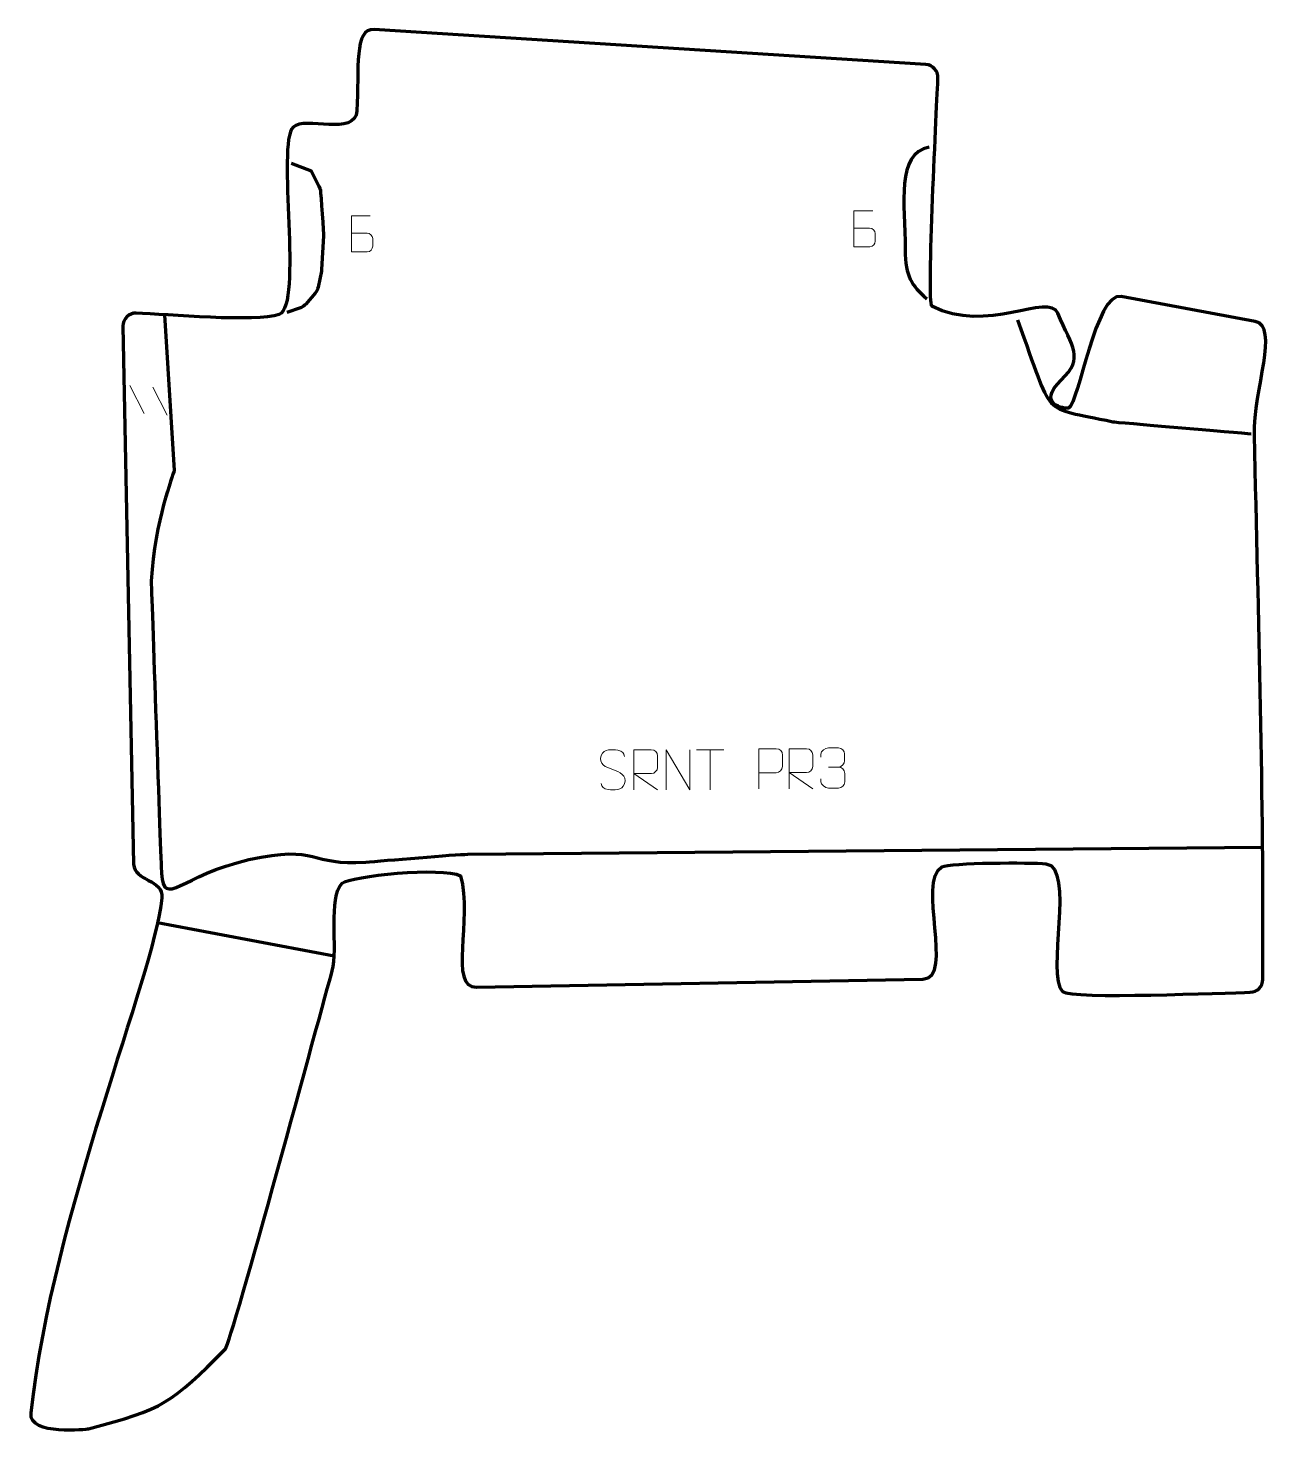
# Model space of a CAD drawing. Header units: millimetres. Extents: x 1609 to 2386, y -199 to 674.
import ezdxf

# ---------------------------------------------------------------- set-up
doc = ezdxf.new("R2010")
doc.units = ezdxf.units.MM
doc.header["$MEASUREMENT"] = 0
doc.layers.add('layer 1', color=7, linetype='Continuous')
doc.layers.add('layer 2', color=7, linetype='Continuous')

msp = doc.modelspace()

# ---------------------------------------------------------------- linework, layer by layer
at = {"layer": 'layer 1', "color": 22, "lineweight": 158}
msp.add_open_spline([(1823.4845, 673.566), (1823.4845, 673.566), (2165.8948, 651.7831), (2165.8948, 651.7831), (2165.8948, 651.7831), (2170.2206, 651.5078), (2173.5457, 647.8269), (2173.3811, 643.4955), (2173.3811, 643.4955), (2172.8827, 630.3774), (2166.2862, 503.6268), (2169.5821, 501.8739), (2169.5821, 501.8739), (2203.2399, 483.973), (2242.2785, 510.6687), (2247.774, 497.4144), (2247.774, 497.4144), (2256.6854, 475.9212), (2264.5535, 470.0364), (2249.8946, 455.9927), (2249.8946, 455.9927), (2234.04, 440.8037), (2252.4279, 437.8023), (2254.4397, 438.5797), (2254.4397, 438.5797), (2260.7533, 441.0192), (2271.237, 510.8147), (2287.0622, 507.8641), (2287.0622, 507.8641), (2287.0622, 507.8641), (2370.2851, 492.347), (2370.2851, 492.347), (2370.2851, 492.347), (2385.589, 489.4935), (2369.1744, 449.9333), (2369.7997, 421.8145), (2369.7997, 421.8145), (2372.378, 305.881), (2375.6571, 199.3983), (2375.0481, 83.9389), (2375.0481, 83.9389), (2375.0252, 79.5936), (2371.5243, 76.0535), (2367.1796, 75.9822), (2367.1796, 75.9822), (2352.8841, 75.7474), (2255.8415, 71.4526), (2250.7303, 76.4322), (2250.7303, 76.4322), (2240.0062, 86.88), (2258.8698, 153.4913), (2240.287, 155.6975), (2240.287, 155.6975), (2231.6058, 156.7282), (2180.3593, 156.4257), (2175.8735, 153.8725), (2175.8735, 153.8725), (2160.0934, 144.8907), (2183.9569, 84.5248), (2164.0248, 84.1607), (2164.0248, 84.1607), (2164.0248, 84.1607), (1886.9008, 79.1005), (1886.9008, 79.1005), (1886.9008, 79.1005), (1869.455, 78.7819), (1884.3776, 121.1738), (1877.0984, 148.2459), (1877.0984, 148.2459), (1865.914, 154.0045), (1808.365, 148.2128), (1803.6056, 143.609), (1803.6056, 143.609), (1794.7244, 135.0184), (1801.1916, 102.7912), (1797.4403, 89.3226), (1797.4403, 89.3226), (1790.8688, 65.7291), (1734.9803, -141.2867), (1731.0854, -145.2697), (1731.0854, -145.2697), (1697.7708, -179.3377), (1692.8317, -182.5703), (1646.0428, -195.0005), (1646.0428, -195.0005), (1645.951, -195.0249), (1608.6861, -199.3404), (1610.2585, -185.1785), (1610.2585, -185.1785), (1624.1002, -60.5143), (1686.2647, 84.4553), (1691.6575, 134.3617), (1691.6575, 134.3617), (1692.9379, 146.2103), (1674.3846, 144.8922), (1674.172, 155.552), (1674.172, 155.552), (1674.172, 155.552), (1667.5141, 489.3437), (1667.5141, 489.3437), (1667.5141, 489.3437), (1667.4222, 493.9482), (1671.2138, 497.6719), (1675.8157, 497.4974), (1675.8157, 497.4974), (1694.4945, 496.7891), (1750.2253, 491.5949), (1764.4633, 496.7537), (1764.4633, 496.7537), (1779.3053, 502.1314), (1762.8269, 602.904), (1773.072, 612.8527), (1773.072, 612.8527), (1780.5332, 620.0981), (1811.9318, 606.9489), (1812.7659, 623.0672), (1812.7659, 623.0672), (1814.117, 649.1775), (1810.6859, 674.3802), (1823.4845, 673.566)], degree=3, knots=[0, 0, 0, 0, 0.03225806, 0.03225806, 0.03225806, 0.03225806, 0.06451613, 0.06451613, 0.06451613, 0.06451613, 0.09677419, 0.09677419, 0.09677419, 0.09677419, 0.12903226, 0.12903226, 0.12903226, 0.12903226, 0.16129032, 0.16129032, 0.16129032, 0.16129032, 0.19354839, 0.19354839, 0.19354839, 0.19354839, 0.22580645, 0.22580645, 0.22580645, 0.22580645, 0.25806452, 0.25806452, 0.25806452, 0.25806452, 0.29032258, 0.29032258, 0.29032258, 0.29032258, 0.32258065, 0.32258065, 0.32258065, 0.32258065, 0.35483871, 0.35483871, 0.35483871, 0.35483871, 0.38709677, 0.38709677, 0.38709677, 0.38709677, 0.41935484, 0.41935484, 0.41935484, 0.41935484, 0.4516129, 0.4516129, 0.4516129, 0.4516129, 0.48387097, 0.48387097, 0.48387097, 0.48387097, 0.51612903, 0.51612903, 0.51612903, 0.51612903, 0.5483871, 0.5483871, 0.5483871, 0.5483871, 0.58064516, 0.58064516, 0.58064516, 0.58064516, 0.61290323, 0.61290323, 0.61290323, 0.61290323, 0.64516129, 0.64516129, 0.64516129, 0.64516129, 0.67741935, 0.67741935, 0.67741935, 0.67741935, 0.70967742, 0.70967742, 0.70967742, 0.70967742, 0.74193548, 0.74193548, 0.74193548, 0.74193548, 0.77419355, 0.77419355, 0.77419355, 0.77419355, 0.80645161, 0.80645161, 0.80645161, 0.80645161, 0.83870968, 0.83870968, 0.83870968, 0.83870968, 0.87096774, 0.87096774, 0.87096774, 0.87096774, 0.90322581, 0.90322581, 0.90322581, 0.90322581, 0.93548387, 0.93548387, 0.93548387, 0.93548387, 1, 1, 1, 1], dxfattribs=at)
at = {"layer": 'layer 2', "color": 177, "lineweight": 158}
for points, knots in [([(2167.9633, 600.5517), (2147.0974, 596.1548), (2152.9348, 566.1529), (2153.0318, 536.8985), (2153.0318, 536.8985), (2153.0887, 519.7116), (2156.9899, 515.1332), (2166.4007, 506.4474)], [0, 0, 0, 0, 0.33333333, 0.33333333, 0.33333333, 0.33333333, 1, 1, 1, 1]), ([(1771.9382, 590.5771), (1771.9382, 590.5771), (1784.3378, 585.8806), (1784.3378, 585.8806), (1784.3378, 585.8806), (1784.3378, 585.8806), (1789.744, 575.313), (1790.0618, 573.8051), (1790.0618, 573.8051), (1790.3796, 572.2972), (1792.0874, 545.4398), (1792.0874, 545.4398), (1792.0874, 545.4398), (1792.0874, 545.4398), (1790.825, 524.6695), (1790.825, 524.6695), (1790.825, 524.6695), (1790.8008, 524.2707), (1790.7559, 523.9321), (1790.6753, 523.5407), (1790.6753, 523.5407), (1790.6753, 523.5407), (1788.6213, 513.5705), (1788.6213, 513.5705), (1788.6213, 513.5705), (1788.3358, 512.1843), (1787.7849, 511.0594), (1786.8649, 509.984), (1786.8649, 509.984), (1786.8649, 509.984), (1781.0337, 503.1679), (1781.0337, 503.1679), (1781.0337, 503.1679), (1780.0831, 502.0567), (1779.014, 501.3213), (1777.6362, 500.8312), (1777.6362, 500.8312), (1777.6362, 500.8312), (1769.1982, 497.8293), (1769.1982, 497.8293)], [0, 0, 0, 0, 0.09090909, 0.09090909, 0.09090909, 0.09090909, 0.18181818, 0.18181818, 0.18181818, 0.18181818, 0.27272727, 0.27272727, 0.27272727, 0.27272727, 0.36363636, 0.36363636, 0.36363636, 0.36363636, 0.45454545, 0.45454545, 0.45454545, 0.45454545, 0.54545455, 0.54545455, 0.54545455, 0.54545455, 0.63636364, 0.63636364, 0.63636364, 0.63636364, 0.72727273, 0.72727273, 0.72727273, 0.72727273, 0.81818182, 0.81818182, 0.81818182, 0.81818182, 1, 1, 1, 1]), ([(1693.3213, 496.4967), (1693.3213, 496.4967), (1699.2472, 399.8613), (1699.2472, 399.8613), (1699.2472, 399.8613), (1698.6569, 396.3284), (1687.2908, 369.5617), (1685.0592, 331.2647), (1685.0592, 331.2647), (1685.0215, 330.6187), (1691.0468, 156.5979), (1691.4288, 149.9302), (1691.4288, 149.9302), (1692.7089, 127.5909), (1703.6939, 148.8797), (1745.6086, 158.2871), (1745.6086, 158.2871), (1789.4562, 168.1283), (1783.3293, 154.0896), (1818.2094, 156.7801), (1818.2094, 156.7801), (1829.1393, 157.6232), (1874.261, 161.577), (1881.4988, 161.642), (1881.4988, 161.642), (1881.4988, 161.642), (2374.8758, 166.0268), (2374.8758, 166.0268)], [0, 0, 0, 0, 0.125, 0.125, 0.125, 0.125, 0.25, 0.25, 0.25, 0.25, 0.375, 0.375, 0.375, 0.375, 0.5, 0.5, 0.5, 0.5, 0.625, 0.625, 0.625, 0.625, 0.75, 0.75, 0.75, 0.75, 1, 1, 1, 1]), ([(2222.75, 493.2937), (2245.9488, 430.4416), (2235.73, 440.177), (2281.847, 430.093), (2281.847, 430.093), (2283.2496, 429.7863), (2359.4071, 423.3841), (2367.7771, 422.6674)], [0, 0, 0, 0, 0.33333333, 0.33333333, 0.33333333, 0.33333333, 1, 1, 1, 1])]:
    msp.add_open_spline(points, degree=3, knots=knots, dxfattribs=at)
at = {"layer": 'layer 2', "color": 250, "lineweight": 9}
for points, knots in [([(2121.2114, 550.322), (2124.4704, 550.3224), (2127.7297, 550.3224), (2130.9894, 550.322), (2130.9894, 550.322), (2132.7588, 550.3065), (2134.4817, 548.7515), (2134.4817, 546.9157), (2134.4817, 546.9157), (2134.4813, 545.9049), (2134.4813, 543.1736), (2134.4817, 542.1625), (2134.4817, 542.1625), (2134.4975, 540.4984), (2133.1162, 538.6946), (2131.0369, 538.7098), (2131.0369, 538.7098), (2127.7769, 538.7101), (2124.5172, 538.7101), (2121.2578, 538.7098), (2121.2578, 538.7098), (2121.2578, 546.1602), (2121.2578, 553.6103), (2121.2578, 561.0601), (2121.2578, 561.0601), (2123.3839, 561.0601), (2130.8556, 561.0601), (2132.982, 561.0601)], [0, 0, 0, 0, 0.125, 0.125, 0.125, 0.125, 0.25, 0.25, 0.25, 0.25, 0.375, 0.375, 0.375, 0.375, 0.5, 0.5, 0.5, 0.5, 0.625, 0.625, 0.625, 0.625, 0.75, 0.75, 0.75, 0.75, 1, 1, 1, 1]), ([(1809.2675, 547.147), (1812.5265, 547.1474), (1815.7858, 547.1474), (1819.0455, 547.147), (1819.0455, 547.147), (1820.8149, 547.1315), (1822.5378, 545.5765), (1822.5378, 543.7407), (1822.5378, 543.7407), (1822.5374, 542.7299), (1822.5374, 539.9986), (1822.5378, 538.9875), (1822.5378, 538.9875), (1822.5536, 537.3234), (1821.1723, 535.5196), (1819.093, 535.5348), (1819.093, 535.5348), (1815.833, 535.5351), (1812.5733, 535.5351), (1809.3139, 535.5348), (1809.3139, 535.5348), (1809.3139, 542.9852), (1809.3139, 550.4353), (1809.3139, 557.8851), (1809.3139, 557.8851), (1811.44, 557.8851), (1818.9117, 557.8851), (1821.0381, 557.8851)], [0, 0, 0, 0, 0.125, 0.125, 0.125, 0.125, 0.25, 0.25, 0.25, 0.25, 0.375, 0.375, 0.375, 0.375, 0.5, 0.5, 0.5, 0.5, 0.625, 0.625, 0.625, 0.625, 0.75, 0.75, 0.75, 0.75, 1, 1, 1, 1]), ([(2100.7398, 221.9631), (2100.7398, 221.9631), (2100.7398, 223.8203), (2100.7398, 223.8203), (2100.7398, 223.8203), (2100.7255, 225.5622), (2103.39, 227.6803), (2105.4491, 227.6576), (2105.4491, 227.6576), (2107.5132, 227.6576), (2109.5772, 227.6576), (2111.6409, 227.6576), (2111.6409, 227.6576), (2113.8354, 227.6664), (2115.4337, 225.8196), (2115.4781, 223.9075), (2115.4781, 223.9075), (2115.4777, 222.4724), (2115.4777, 221.0373), (2115.4781, 219.6018), (2115.4781, 219.6018), (2115.4295, 217.9483), (2113.8269, 215.7183), (2111.6286, 215.7283), (2111.6286, 215.7283), (2113.8323, 215.7171), (2115.4403, 213.9139), (2115.4943, 211.8544), (2115.4943, 211.8544), (2115.4939, 210.0697), (2115.4939, 208.285), (2115.4943, 206.4999), (2115.4943, 206.4999), (2115.5044, 204.4385), (2113.4495, 202.6754), (2111.6286, 202.6835), (2111.6286, 202.6835), (2109.5633, 202.6838), (2107.4981, 202.6838), (2105.4325, 202.6835), (2105.4325, 202.6835), (2103.2639, 202.695), (2100.7329, 205.0952), (2100.7143, 206.557), (2100.7143, 206.557), (2100.7143, 206.557), (2100.7143, 208.4656), (2100.7143, 208.4656)], [0, 0, 0, 0, 0.07692308, 0.07692308, 0.07692308, 0.07692308, 0.15384615, 0.15384615, 0.15384615, 0.15384615, 0.23076923, 0.23076923, 0.23076923, 0.23076923, 0.30769231, 0.30769231, 0.30769231, 0.30769231, 0.38461538, 0.38461538, 0.38461538, 0.38461538, 0.46153846, 0.46153846, 0.46153846, 0.46153846, 0.53846154, 0.53846154, 0.53846154, 0.53846154, 0.61538462, 0.61538462, 0.61538462, 0.61538462, 0.69230769, 0.69230769, 0.69230769, 0.69230769, 0.76923077, 0.76923077, 0.76923077, 0.76923077, 0.84615385, 0.84615385, 0.84615385, 0.84615385, 1, 1, 1, 1]), ([(1971.5721, 214.2388), (1967.3238, 215.7092), (1962.4157, 217.505), (1964.4208, 223.0253), (1964.4208, 223.0253), (1965.9243, 227.1652), (1971.1379, 226.7767), (1974.7415, 226.1756), (1974.7415, 226.1756), (1977.6021, 225.6984), (1978.4668, 224.4852), (1978.7774, 222.4011)], [0, 0, 0, 0, 0.25, 0.25, 0.25, 0.25, 0.5, 0.5, 0.5, 0.5, 1, 1, 1, 1]), ([(1984.6651, 201.5882), (1984.6651, 201.5882), (1984.6651, 226.5417), (1984.6651, 226.5417), (1984.6651, 226.5417), (1988.2599, 226.5417), (1991.8554, 226.5417), (1995.4506, 226.5417), (1995.4506, 226.5417), (1997.7759, 226.504), (1999.3332, 225.014), (1999.3291, 222.6476), (1999.3291, 222.6476), (1999.3287, 220.6121), (1999.3287, 217.5527), (1999.3291, 215.5167), (1999.3291, 215.5167), (1999.3226, 213.6412), (1997.5103, 211.6994), (1995.5008, 211.6803), (1995.5008, 211.6803), (1995.5008, 211.6803), (1984.6651, 211.6803), (1984.6651, 211.6803), (1984.6651, 211.6803), (1984.6651, 211.6803), (1999.3198, 201.5882), (1999.3198, 201.5882)], [0, 0, 0, 0, 0.125, 0.125, 0.125, 0.125, 0.25, 0.25, 0.25, 0.25, 0.375, 0.375, 0.375, 0.375, 0.5, 0.5, 0.5, 0.5, 0.625, 0.625, 0.625, 0.625, 0.75, 0.75, 0.75, 0.75, 1, 1, 1, 1]), ([(2004.6697, 201.5882), (2004.6697, 201.5882), (2004.6697, 226.5417), (2004.6697, 226.5417), (2004.6697, 226.5417), (2004.6697, 226.5417), (2019.3245, 201.5882), (2019.3245, 201.5882), (2019.3245, 201.5882), (2019.3245, 201.5882), (2019.3245, 226.5417), (2019.3245, 226.5417)], [0, 0, 0, 0, 0.25, 0.25, 0.25, 0.25, 0.5, 0.5, 0.5, 0.5, 1, 1, 1, 1]), ([(2062.2292, 202.1842), (2062.2292, 202.1842), (2062.2292, 227.1378), (2062.2292, 227.1378), (2062.2292, 227.1378), (2065.8242, 227.1378), (2069.4195, 227.1378), (2073.0149, 227.1378), (2073.0149, 227.1378), (2075.3401, 227.0999), (2076.8975, 225.6098), (2076.8933, 223.2437), (2076.8933, 223.2437), (2076.8929, 221.208), (2076.8929, 218.1487), (2076.8933, 216.1127), (2076.8933, 216.1127), (2076.8868, 214.2373), (2075.0746, 212.2954), (2073.065, 212.2763), (2073.065, 212.2763), (2073.065, 212.2763), (2062.2292, 212.2763), (2062.2292, 212.2763)], [0, 0, 0, 0, 0.14285714, 0.14285714, 0.14285714, 0.14285714, 0.28571429, 0.28571429, 0.28571429, 0.28571429, 0.42857143, 0.42857143, 0.42857143, 0.42857143, 0.57142857, 0.57142857, 0.57142857, 0.57142857, 0.71428571, 0.71428571, 0.71428571, 0.71428571, 1, 1, 1, 1]), ([(2080.9819, 202.1881), (2080.9819, 202.1881), (2080.9819, 227.1416), (2080.9819, 227.1416), (2080.9819, 227.1416), (2084.5767, 227.1416), (2088.1722, 227.1416), (2091.7674, 227.1416), (2091.7674, 227.1416), (2094.0927, 227.1039), (2095.65, 225.6139), (2095.6459, 223.2475), (2095.6459, 223.2475), (2095.6455, 221.212), (2095.6455, 218.1526), (2095.6459, 216.1166), (2095.6459, 216.1166), (2095.6394, 214.2411), (2093.8271, 212.2993), (2091.8176, 212.2802), (2091.8176, 212.2802), (2091.8176, 212.2802), (2080.9819, 212.2802), (2080.9819, 212.2802), (2080.9819, 212.2802), (2080.9819, 212.2802), (2095.6366, 202.1881), (2095.6366, 202.1881)], [0, 0, 0, 0, 0.125, 0.125, 0.125, 0.125, 0.25, 0.25, 0.25, 0.25, 0.375, 0.375, 0.375, 0.375, 0.5, 0.5, 0.5, 0.5, 0.625, 0.625, 0.625, 0.625, 0.75, 0.75, 0.75, 0.75, 1, 1, 1, 1]), ([(1971.5721, 214.2387), (1975.5907, 212.592), (1980.6202, 210.7037), (1978.7862, 205.3434), (1978.7862, 205.3434), (1977.3264, 201.077), (1972.4156, 201.3337), (1968.6895, 201.8884), (1968.6895, 201.8884), (1965.9395, 202.2982), (1964.7186, 203.5117), (1964.3406, 205.6239)], [0, 0, 0, 0, 0.25, 0.25, 0.25, 0.25, 0.5, 0.5, 0.5, 0.5, 1, 1, 1, 1])]:
    msp.add_open_spline(points, degree=3, knots=knots, dxfattribs=at)
for points in [[(1671.8669, 452.5131), (1671.8669, 452.5131), (1680.6596, 435.2532), (1680.6596, 435.2532)], [(1686.1542, 451.5027), (1686.1542, 451.5027), (1694.9469, 434.2428), (1694.9469, 434.2428)], [(2023.5035, 226.5182), (2023.5035, 226.5182), (2040.4907, 226.5182), (2040.4907, 226.5182)], [(2031.9973, 201.5882), (2031.9973, 201.5882), (2031.9973, 226.5417), (2031.9973, 226.5417)], [(2105.4495, 215.7179), (2105.4495, 215.7179), (2111.6459, 215.7179), (2111.6459, 215.7179)]]:
    msp.add_open_spline(points, degree=3, dxfattribs=at)
at = {"layer": 'layer 2', "color": 177, "lineweight": 158}
msp.add_open_spline([(1689.027, 119.24), (1689.027, 119.24), (1798.6402, 98.5738), (1798.6402, 98.5738)], degree=3, dxfattribs=at)

doc.saveas('drawing.dxf')
